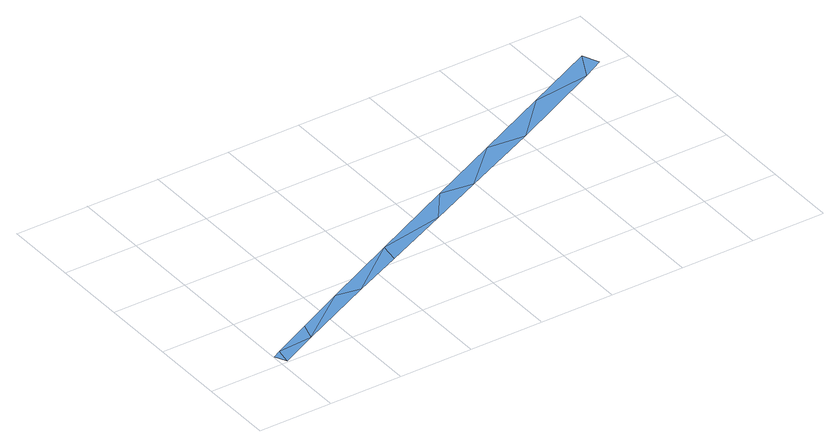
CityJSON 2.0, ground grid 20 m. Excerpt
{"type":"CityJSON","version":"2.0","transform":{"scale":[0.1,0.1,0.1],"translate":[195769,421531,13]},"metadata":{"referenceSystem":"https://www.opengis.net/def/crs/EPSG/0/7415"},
"CityObjects":{
"waterbody1":{"type":"WaterBody","attributes":{"3df_class":"Water","bgt_status":"bestaand","bgt_type":"waterloop","relatievehoogteligging":0,"aantal_punten":0},"geometry":[{"type":"MultiSurface","lod":"1","boundaries":[[[0,1,2]],[[3,1,0]],[[4,5,3]],[[4,6,5]],[[7,8,6]],[[9,10,8]],[[9,11,10]],[[11,12,13]],[[14,15,13]],[[14,16,15]],[[17,14,13]],[[12,17,13]],[[9,12,11]],[[7,9,8]],[[4,7,6]],[[3,5,1]]]}]}
},
"vertices":[
[1309,662,4],[1273,590,4],[1328,619,4],[1115,570,4],[911,474,4],[1010,462,4],[797,365,4],[710,379,4],[650,298,4],[475,266,4],[467,214,4],[333,154,4],[266,165,4],[120,53,4],[26,46,4],[19,4,4],[3,35,4],[133,99,4]
]}
